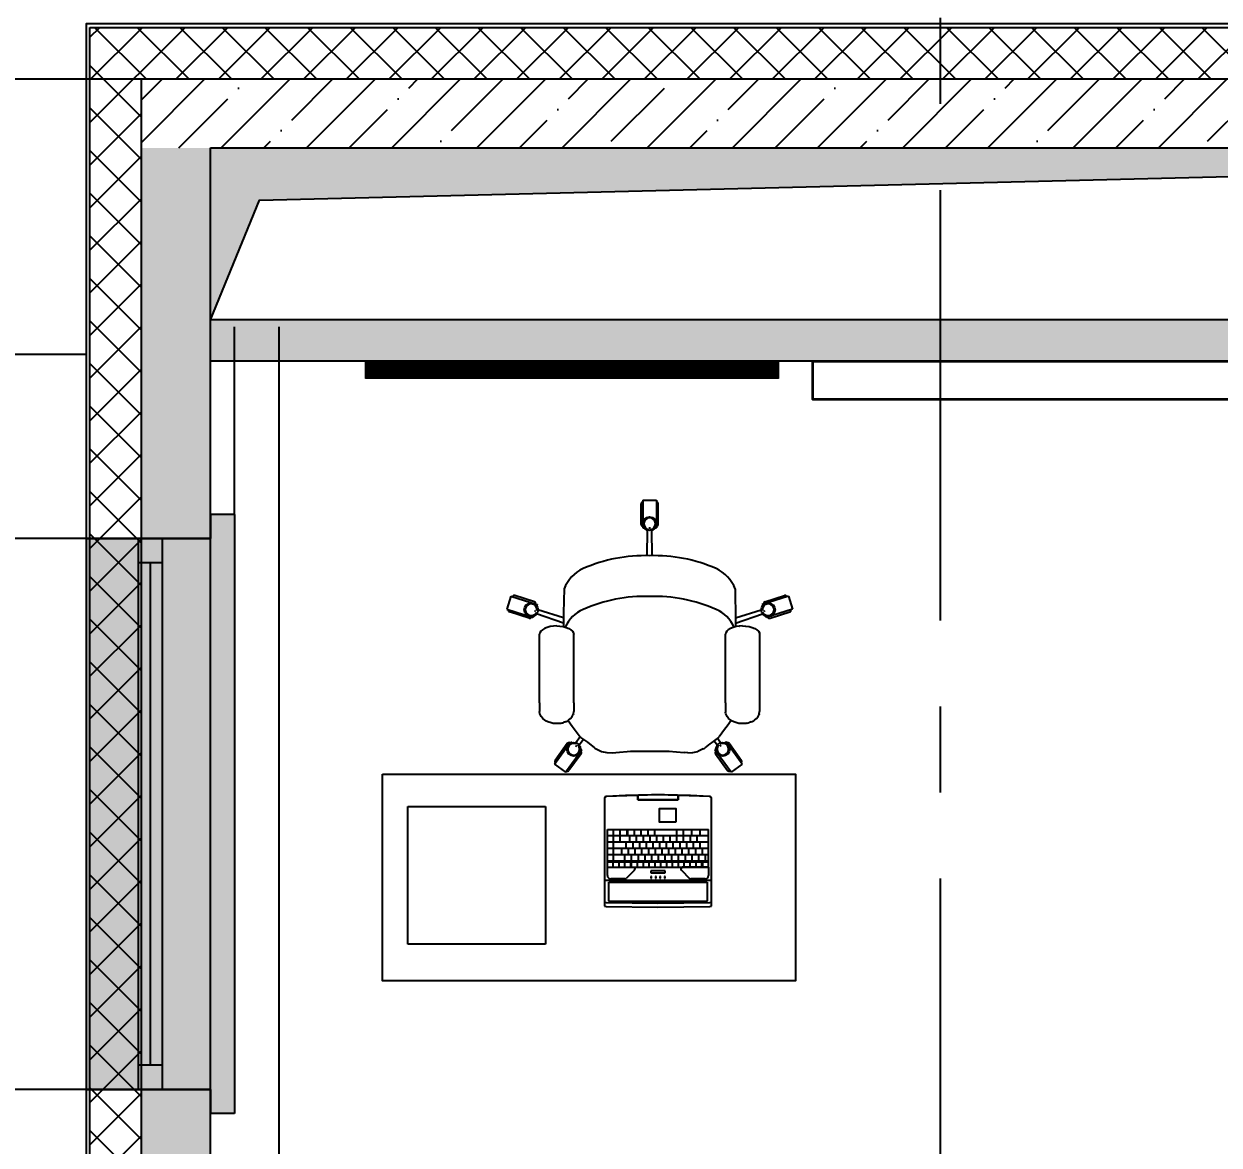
# Model space of a CAD drawing. Header units: millimetres. Extents: x -9318 to 9016603, y 0 to 838141.
# Drawn here: x 69740 to 73213, y 535996 to 539253 of the extents above; entities that cross this region are included whole.
import ezdxf
from ezdxf import colors
from ezdxf.entities.mleader import LeaderData, LeaderLine
from ezdxf.math import Vec2, Vec3

# ---------------------------------------------------------------- set-up
doc = ezdxf.new("R2010")
doc.units = ezdxf.units.MM
doc.linetypes.add('CENTER', pattern=[2, 1.25, -0.25, 0.25, -0.25])
doc.linetypes.add('HIDDEN', pattern=[6, 4, -2])
doc.layers.get('Defpoints').update_dxf_attribs({"color": 8})
doc.styles.add('ISOCPEUR', font='isocpeur.ttf', dxfattribs={"width": 0.7})
doc.dimstyles.new('R_100', dxfattribs={"dimtxt": 270, "dimasz": 120, "dimexe": 100, "dimexo": 0, "dimgap": 60, "dimtad": 1, "dimdec": 0, "dimrnd": 5, "dimzin": 0, "dimdsep": 46, "dimtxsty": 'ISOCPEUR', "dimblk": 'ARCHTICK', "dimcen": 0, "dimdle": 100, "dimclrd": 256, "dimclre": 256, "dimclrt": 256, "dimadec": 0, "dimazin": 0, "dimtfac": 2, "dimtdec": 0, "dimtofl": 0, "dimtmove": 1, "dimatfit": 3, "dimfxl": 1, "dimtvp": 3, "dimtfill": 1, "dimtolj": 1, "dimtzin": 0, "dimarcsym": 0})

# ---------------------------------------------------------------- blocks, each defined once
blk = doc.blocks.new('*U647')
h = blk.add_hatch(color=8)
h.dxf.hatch_style = 1
h.paths.add_polyline_path([(-1670, 210), (70, 210), (70, 140), (0, 140), (0, -220), (-1600, -220), (-1600, 140), (-1670, 140)])
at = {"color": 8}
for p, q in [((-1670, 210), (70, 210)), ((-1670, 210), (-1670, 140)), ((70, 210), (70, 140)), ((-1670, 140), (-1600, 140)), ((0, 140), (70, 140)), ((-1600, 0), (0, 0)), ((-1530, 0), (-1530, -70)), ((-70, 0), (-70, -70)), ((-1530, -35), (-70, -35)), ((-1600, -70), (0, -70)), ((0, -220), (-1600, -220))]:
    blk.add_line(p, q, dxfattribs=at)
at = {"color": 8, "lineweight": 30}
for p, q in [((-1600, 140), (-1600, -220)), ((0, 140), (0, -220))]:
    blk.add_line(p, q, dxfattribs=at)
blk = doc.blocks.new('_DotSmall')
at = {"color": 8, "linetype": 'ByBlock', "const_width": 0.5}
blk.add_lwpolyline([(-0.0625, 0, 1), (0.0625, 0, 1)], format="xyb", close=True, dxfattribs=at)
blk = doc.blocks.new('СК33 790х830')
at = {"color": 8}
for p, q in [((-25.4, 658.7), (-25.4, 718.7)), ((-20.4, 728.7), (19.6, 728.7)), ((-20.4, 728.7), (-20.4, 648.7)), ((19.6, 728.7), (19.6, 648.7)), ((24.6, 658.7), (24.6, 718.7)), ((-20.4, 648.7), (-16.3, 648.7)), ((-7.5, 567.9), (-6.5, 641.6)), ((-2.4, 648.7), (1.6, 648.7)), ((6.6, 567.9), (5.6, 641.6)), ((15.5, 648.7), (19.6, 648.7)), ((-335.3, 434), (-392.4, 452.2)), ((-248.7, 471.7), (-250.3, 402.2)), ((247.8, 471.7), (249.4, 380.4)), ((334.4, 434), (391.5, 452.2)), ((-403.5, 450.5), (-415.6, 412.4)), ((-403.5, 450.5), (-327.2, 426.2)), ((-327.2, 426.2), (-328.5, 422.3)), ((402.6, 450.5), (326.4, 426.2)), ((326.4, 426.2), (327.6, 422.3)), ((402.6, 450.5), (414.7, 412.4)), ((-415.6, 412.4), (-339.4, 388.1)), ((-350.4, 386.4), (-407.6, 404.6)), ((-338.1, 392), (-339.4, 388.1)), ((-332.7, 409.1), (-333.9, 405.2)), ((-250.3, 372.2), (-328.7, 398.8)), ((-250.3, 387.2), (-324.8, 410.3)), ((-250.3, 402.2), (-250.3, 398.4)), ((-250.3, 398.4), (-250.3, 380.4)), ((249.4, 387.2), (323.9, 410.3)), ((249.4, 372.2), (327.9, 398.8)), ((331.8, 409.1), (333, 405.2)), ((337.3, 392), (338.5, 388.1)), ((414.7, 412.4), (338.5, 388.1)), ((349.5, 386.4), (406.7, 404.6)), ((-316.5, 348.5), (-319.3, 343.9)), ((-311.9, 352.8), (-316.5, 348.5)), ((-305.7, 356.6), (-311.9, 352.8)), ((-298.1, 359.7), (-305.7, 356.6)), ((-289.5, 362), (-298.1, 359.7)), ((-289.5, 362), (-289.1, 362.1)), ((-280, 363.5), (-289.1, 362.1)), ((-280, 363.5), (-279.4, 363.5)), ((-270.4, 363.9), (-279.4, 363.5)), ((-270.4, 363.9), (-261.5, 363.5)), ((-261.5, 363.5), (-260.9, 363.5)), ((-260.9, 363.5), (-251.8, 362.1)), ((-251.8, 362.1), (-251.4, 362)), ((-251.4, 362), (-242.8, 359.7)), ((-250.3, 380.4), (-250.3, 369.8)), ((-250.3, 369.8), (-250.3, 361.7)), ((-242.8, 359.7), (-235.2, 356.6)), ((-235.2, 356.6), (-229, 352.8)), ((-229, 352.8), (-224.4, 348.5)), ((-224.4, 348.5), (-221.6, 343.9)), ((223.5, 348.5), (220.7, 343.9)), ((228.1, 352.8), (223.5, 348.5)), ((234.3, 356.6), (228.1, 352.8)), ((241.9, 359.7), (234.3, 356.6)), ((250.5, 362), (241.9, 359.7)), ((249.4, 380.4), (249.4, 369.8)), ((249.4, 369.8), (249.4, 361.7)), ((250.5, 362), (250.9, 362.1)), ((260, 363.5), (250.9, 362.1)), ((260, 363.5), (260.6, 363.5)), ((269.6, 363.9), (260.6, 363.5)), ((269.6, 363.9), (278.5, 363.5)), ((278.5, 363.5), (279.1, 363.5)), ((279.1, 363.5), (288.2, 362.1)), ((288.2, 362.1), (288.6, 362)), ((288.6, 362), (297.2, 359.7)), ((297.2, 359.7), (304.8, 356.6)), ((304.8, 356.6), (311, 352.8)), ((311, 352.8), (315.6, 348.5)), ((315.6, 348.5), (318.4, 343.9)), ((-319.3, 343.9), (-320.4, 340)), ((-320.4, 140.1), (-320.4, 340)), ((-221.6, 343.9), (-220.4, 340)), ((-220.8, 140.1), (-220.4, 340)), ((220.7, 343.9), (219.6, 340)), ((219.6, 140.1), (219.6, 340)), ((318.4, 343.9), (319.1, 340.1)), ((319.6, 140.1), (319.6, 340)), ((-320.4, 140.1), (-320.4, 131.4)), ((-220.8, 140.1), (-220.8, 131.4)), ((219.6, 140.1), (219.6, 131.4)), ((319.2, 140.1), (319.2, 131.4)), ((-320.4, 131.4), (-320.4, 122.9)), ((-320.4, 122.9), (-320.4, 114.9)), ((-319.1, 108.6), (-320.4, 114.9)), ((-318.2, 106.4), (-319.1, 108.6)), ((-315.4, 100.3), (-318.2, 106.4)), ((-225.5, 100.3), (-222.7, 106.4)), ((-221.8, 108.6), (-222.7, 106.4)), ((-221.8, 108.6), (-220.8, 115)), ((-220.8, 131.4), (-220.8, 122.9)), ((-220.8, 122.9), (-220.8, 115)), ((-220.8, 115), (-220.8, 115)), ((219.6, 131.4), (219.6, 122.9)), ((219.6, 122.9), (219.6, 114.9)), ((219.6, 114.9), (220.2, 113.4)), ((220.9, 108.6), (220.2, 113.4)), ((221.8, 106.4), (220.9, 108.6)), ((224.6, 100.3), (221.8, 106.4)), ((314.5, 100.3), (317.3, 106.4)), ((318.2, 108.6), (317.3, 106.4)), ((318.2, 108.6), (319.1, 114.9)), ((319.2, 131.4), (319.2, 122.9)), ((319.2, 122.9), (319.2, 114.9)), ((319.2, 115), (319.2, 115)), ((-310.9, 94.9), (-315.4, 100.3)), ((-304.8, 90.2), (-310.9, 94.9)), ((-302.8, 88.6), (-304.8, 90.2)), ((-295.9, 85.2), (-302.8, 88.6)), ((-293.4, 84.1), (-295.9, 85.2)), ((-289.9, 83.1), (-293.4, 84.1)), ((-283.9, 81.5), (-289.9, 83.1)), ((-281, 80.9), (-283.9, 81.5)), ((-277.7, 80.5), (-281, 80.9)), ((-274.1, 80.3), (-277.7, 80.5)), ((-270.4, 80.2), (-274.1, 80.3)), ((-266.7, 80.3), (-270.4, 80.2)), ((-263.2, 80.5), (-266.7, 80.3)), ((-259.9, 80.9), (-263.2, 80.5)), ((-257, 81.5), (-259.9, 80.9)), ((-257, 81.5), (-251, 83.1)), ((-247.5, 84.1), (-251, 83.1)), ((-245, 85.2), (-247.5, 84.1)), ((-245, 85.2), (-238, 88.6)), ((-236, 90.2), (-238, 88.6)), ((-237.4, 89.1), (-225.3, 73)), ((-236, 90.2), (-230, 94.9)), ((-230, 94.9), (-225.5, 100.3)), ((-225.3, 73), (-202.3, 41.8)), ((224.6, 72.9), (217.1, 63.1)), ((229.1, 94.9), (224.6, 100.3)), ((236.6, 89), (224.6, 72.9)), ((235.2, 90.2), (229.1, 94.9)), ((237.2, 88.6), (235.2, 90.2)), ((244.1, 85.2), (237.2, 88.6)), ((246.6, 84.1), (244.1, 85.2)), ((250.1, 83.1), (246.6, 84.1)), ((256.1, 81.5), (250.1, 83.1)), ((259, 80.9), (256.1, 81.5)), ((262.3, 80.5), (259, 80.9)), ((265.9, 80.3), (262.3, 80.5)), ((269.6, 80.2), (265.9, 80.3)), ((273.3, 80.3), (269.6, 80.2)), ((276.8, 80.5), (273.3, 80.3)), ((280.1, 80.9), (276.8, 80.5)), ((283, 81.5), (280.1, 80.9)), ((283, 81.5), (289, 83.1)), ((292.5, 84.1), (289, 83.1)), ((295, 85.2), (292.5, 84.1)), ((295, 85.2), (302, 88.6)), ((304, 90.2), (302, 88.6)), ((304, 90.2), (310, 94.9)), ((310, 94.9), (314.5, 100.3)), ((-202.3, 41.8), (-214.8, 24.6)), ((-202.3, 41.8), (-200.9, 40.2)), ((-200.9, 40.2), (-180.9, 25.8)), ((200, 40.1), (180, 25.7)), ((196.8, 37.8), (206.1, 24.6)), ((200, 40.1), (201.5, 41.6)), ((217.1, 63.1), (201.5, 41.6)), ((-277.2, -37.6), (-230.1, 27.1)), ((-240.1, 22), (-275.3, -26.6)), ((-244.8, -61.1), (-197.8, 3.6)), ((-230.1, 27.1), (-226.8, 24.7)), ((-215.6, 16.5), (-212.3, 14.2)), ((-192.4, 34.1), (-204.9, 17.4)), ((-201.1, 6), (-197.8, 3.6)), ((-180.9, 25.8), (-161, 10)), ((-161, 10), (-158.5, 8.1)), ((-158.5, 8.1), (-155.5, 6.7)), ((-155.5, 6.7), (-140, -0.5)), ((-55.9, 0), (55.9, 0)), ((55.1, 0), (99.4, -4.1)), ((154.6, 6.7), (139.1, -0.5)), ((154.6, 6.7), (157.6, 8.1)), ((157.6, 8.1), (160.1, 9.9)), ((174.1, 21.2), (160.1, 9.9)), ((180, 25.7), (174.1, 21.2)), ((186.6, 30.4), (196.3, 17.4)), ((192.4, 6), (189.1, 3.6)), ((236.1, -61.1), (189.1, 3.6)), ((206.9, 16.5), (203.7, 14.2)), ((221.5, 27.1), (218.1, 24.7)), ((268.5, -37.6), (221.5, 27.1)), ((231.4, 22), (266.7, -26.6)), ((-199.6, -7.4), (-234.9, -56)), ((-140, -0.5), (-125, -3.6)), ((-125, -3.6), (-109.6, -4.9)), ((-109.6, -4.9), (-98.7, -4.1)), ((-98.7, -4.1), (-55.1, 0)), ((110.5, -5), (99.4, -4.1)), ((110.5, -5), (125, -3.7)), ((125, -3.7), (139.1, -0.5)), ((190.9, -7.4), (226.2, -56)), ((-277.2, -37.6), (-244.8, -61.1)), ((268.5, -37.6), (236.1, -61.1))]:
    blk.add_line(p, q, dxfattribs=at)
for centre in [(-0.4, 660.7), (-344.7, 410.8), (343.9, 410.8), (-221, 5.7), (212.3, 5.7)]:
    blk.add_circle(centre, 20, dxfattribs=at)
for centre, radius, start, end in [((-20.4, 718.7), 5, 90, 180), ((19.6, 718.7), 5, 0, 90), ((-0.4, 660.7), 17, 279.4623, 260.5377), ((-20.4, 658.7), 5, 180, 270), ((19.6, 658.7), 5, 270, 0), ((-15.4, 128.3), 439.7, 88.0553, 113.9054), ((14.5, 128.3), 439.7, 66.0946, 91.9447), ((-152.2, 436.1), 102.8, 113.6677, 159.763), ((151.4, 436.1), 102.8, 20.237, 66.3323), ((-393.9, 447.5), 5, 72.3275, 162.3275), ((393, 447.5), 5, 17.6725, 107.6725), ((-344.7, 410.8), 17, 351.7899, 332.8652), ((-336.8, 429.2), 5, 342.3275, 72.3275), ((-15.4, 9.9), 439.7, 88.0553, 113.9054), ((14.5, 9.9), 439.7, 66.0946, 91.9447), ((343.9, 410.8), 17, 207.1348, 188.2101), ((335.9, 429.2), 5, 107.6725, 197.6725), ((-406.1, 409.3), 5, 162.3275, 252.3275), ((-348.9, 391.1), 5, 252.3275, 342.3275), ((-152.2, 317.7), 102.8, 113.6677, 155.3986), ((151.4, 317.7), 102.8, 24.6014, 66.3323), ((348, 391.1), 5, 197.6725, 287.6725), ((405.2, 409.3), 5, 287.6725, 17.6725), ((-236, 19), 5, 54, 144), ((-221, 5.7), 17, 63.4623, 44.5377), ((212.3, 5.7), 17, 135.4623, 116.5377), ((227.3, 19), 5, 36, 126), ((-271.3, -29.5), 5, 144, 234), ((-203.6, -4.5), 5, 324, 54), ((195, -4.5), 5, 126, 216), ((262.6, -29.5), 5, 306, 36), ((-238.9, -53), 5, 234, 324), ((230.2, -53), 5, 216, 306)]:
    blk.add_arc(centre, radius, start, end, dxfattribs=at)
blk = doc.blocks.new('laptop')
at = {"color": 8}
for p, q in [((-150.3, 324.5), (-155, 323.2)), ((-150.3, 324.5), (-155, 323.2)), ((-155, 323.2), (-155, 9.7)), ((-155, 323.2), (-155, 9.7)), ((-150.3, 312.7), (-155, 311.4)), ((0, 325.7), (-150.3, 324.5)), ((0, 325.7), (-150.3, 324.5)), ((0, 313.9), (-150.3, 312.7)), ((150.3, 324.5), (0, 325.7)), ((150.3, 324.5), (0, 325.7)), ((150.3, 312.7), (0, 313.9)), ((155, 323.2), (150.3, 324.5)), ((155, 323.2), (150.3, 324.5)), ((155, 311.4), (150.3, 312.7)), ((155, 9.7), (155, 323.2)), ((155, 9.7), (155, 323.2)), ((-143, 308.8), (-140, 309.5)), ((-143, 253.6), (-143, 308.8)), ((-140, 309.5), (140, 309.5)), ((140, 309.5), (143, 308.8)), ((143, 308.8), (143, 253.6)), ((155, 248), (-155, 248)), ((-140, 252.9), (-143, 253.6)), ((140, 252.9), (-140, 252.9)), ((-137, 244), (-95.6, 244)), ((95.6, 244), (137, 244)), ((143, 253.6), (140, 252.9)), ((-147, 210), (-147, 234)), ((-147, 210), (-147, 100)), ((147, 210), (-147, 210)), ((-147, 210), (-71.6, 210)), ((-130, 210), (-130, 194.2)), ((-127.5, 210), (-127.5, 194.2)), ((-110.5, 210), (-110.5, 194.2)), ((-93.5, 210), (-93.5, 194.2)), ((-68, 218.5), (-92, 242.5)), ((-76.5, 210), (-76.5, 194.2)), ((-59.5, 210), (-59.5, 194.2)), ((-42.5, 210), (-42.5, 194.2)), ((-25.5, 210), (-25.5, 194.2)), ((-18.5, 241.8), (-20.5, 241.8)), ((-20.5, 241.8), (-20.5, 236.8)), ((-20.5, 236.8), (-18.5, 236.8)), ((-20.5, 226), (-20.5, 220.4)), ((20.5, 226), (-20.5, 226)), ((-20.5, 220.4), (20.5, 220.4)), ((-18.5, 236.8), (-18.5, 241.8)), ((-8.5, 210), (-8.5, 194.2)), ((-5.5, 241.8), (-7.5, 241.8)), ((-7.5, 241.8), (-7.5, 236.8)), ((-7.5, 236.8), (-5.5, 236.8)), ((-5.5, 236.8), (-5.5, 241.8)), ((7.5, 241.8), (5.5, 241.8)), ((5.5, 241.8), (5.5, 236.8)), ((5.5, 236.8), (7.5, 236.8)), ((7.5, 236.8), (7.5, 241.8)), ((8.5, 210), (8.5, 194.2)), ((20.5, 241.8), (18.5, 241.8)), ((18.5, 241.8), (18.5, 236.8)), ((18.5, 236.8), (20.5, 236.8)), ((20.5, 236.8), (20.5, 241.8)), ((20.5, 220.4), (20.5, 226)), ((25.5, 210), (25.5, 194.2)), ((42.5, 210), (42.5, 194.2)), ((59.5, 210), (59.5, 194.2)), ((68, 218.5), (92, 242.5)), ((68.8, 210), (68.8, 211.3)), ((68.8, 210), (68.8, 211.3)), ((147, 210), (68.8, 210)), ((76.5, 210), (76.5, 194.2)), ((79, 210), (79, 194.2)), ((96, 210), (96, 194.2)), ((113, 210), (113, 194.2)), ((130, 210), (130, 194.2)), ((147, 234), (147, 210)), ((147, 210), (147, 100)), ((-130, 194.2), (-147, 194.2)), ((147, 191.7), (-147, 191.7)), ((-138, 191.7), (-138, 173.3)), ((76.5, 194.2), (-127.5, 194.2)), ((-118.5, 191.7), (-118.5, 173.3)), ((-99, 191.7), (-99, 173.3)), ((-79.5, 191.7), (-79.5, 173.3)), ((-60, 191.7), (-60, 173.3)), ((-40.5, 191.7), (-40.5, 173.3)), ((-21, 191.7), (-21, 173.3)), ((-1.5, 191.7), (-1.5, 173.3)), ((18, 191.7), (18, 173.3)), ((37.5, 191.7), (37.5, 173.3)), ((57, 191.7), (57, 173.3)), ((76.5, 191.7), (76.5, 173.3)), ((147, 194.2), (79, 194.2)), ((96, 191.7), (96, 173.3)), ((129, 191.7), (129, 100)), ((147, 173.3), (-147, 173.3)), ((147, 155), (-147, 155)), ((-129, 173.3), (-129, 155)), ((-122.5, 155), (-122.5, 136.7)), ((-109.5, 173.3), (-109.5, 155)), ((-103, 155), (-103, 136.7)), ((-90, 173.3), (-90, 155)), ((-83.5, 155), (-83.5, 136.7)), ((-70.5, 173.3), (-70.5, 155)), ((-64, 155), (-64, 136.7)), ((-51, 173.3), (-51, 155)), ((-44.5, 155), (-44.5, 136.7)), ((-31.5, 173.3), (-31.5, 155)), ((-25, 155), (-25, 136.7)), ((-12, 173.3), (-12, 155)), ((-5.5, 155), (-5.5, 136.7)), ((7.5, 173.3), (7.5, 155)), ((14, 155), (14, 136.7)), ((27, 173.3), (27, 155)), ((33.5, 155), (33.5, 136.7)), ((46.5, 173.3), (46.5, 155)), ((53, 155), (53, 136.7)), ((66, 173.3), (66, 155)), ((72.5, 155), (72.5, 136.7)), ((85.5, 173.3), (85.5, 155)), ((92, 155), (92, 136.7)), ((105, 173.3), (105, 155)), ((147, 136.7), (-147, 136.7)), ((147, 118.3), (-147, 118.3)), ((-122.7, 118.3), (-122.7, 100)), ((-113.5, 136.7), (-113.5, 118.3)), ((-98.3, 118.3), (-98.3, 100)), ((-94, 136.7), (-94, 118.3)), ((-74.5, 136.7), (-74.5, 118.3)), ((-74, 118.3), (-74, 100)), ((-55, 136.7), (-55, 118.3)), ((-54.5, 118.3), (-54.5, 100)), ((-35.5, 136.7), (-35.5, 118.3)), ((-16, 136.7), (-16, 118.3)), ((3.5, 136.7), (3.5, 118.3)), ((9.5, 118.3), (9.5, 100)), ((23, 136.7), (23, 118.3)), ((29, 118.3), (29, 100)), ((42.5, 136.7), (42.5, 118.3)), ((48.5, 118.3), (48.5, 100)), ((62, 136.7), (62, 118.3)), ((68, 118.3), (68, 100)), ((81.5, 136.7), (81.5, 118.3)), ((87.5, 118.3), (87.5, 100)), ((90, 118.3), (90, 100)), ((109.5, 136.7), (109.5, 100)), ((147, 100), (-147, 100)), ((-155, 9.7), (-154.5, 7.6)), ((-154.5, 7.6), (-152.4, 5.3)), ((-152.4, 5.3), (-150.3, 4.7)), ((-150.3, 4.7), (0, 0)), ((-59, 14), (-59, 0.7)), ((59, 14), (-59, 14)), ((-59, 0.7), (-59, 14)), ((-59, 14), (59, 14)), ((0, 0), (150.3, 4.7)), ((59, 0.7), (59, 14)), ((59, 14), (59, 0.7)), ((150.3, 4.7), (153.2, 5.9)), ((153.2, 5.9), (154.7, 7.9)), ((154.7, 7.9), (155, 9.7))]:
    blk.add_line(p, q, dxfattribs=at)
blk.add_lwpolyline([(-51.9, 78.7), (-4, 78.7), (-4, 39.2), (-51.9, 39.2)], close=True, dxfattribs=at)
for centre, radius, start, end in [((-137, 234), 10, 90, 180), ((-95.6, 239), 5, 45, 90), ((95.6, 239), 5, 90, 135), ((137, 234), 10, 0, 90), ((-71.6, 215), 5, 270, 45), ((71.6, 215), 5, 135, 236.1175), ((-150, 9.7), 5, 180, 266.4167), ((0, 2405), 2405, 266.4167, 273.5833), ((150, 9.7), 5, 273.5833, 0)]:
    blk.add_arc(centre, radius, start, end, dxfattribs=at)
blk = doc.blocks.new('A$C3da1b1ea')
at = {"color": 8, "lineweight": 0}
blk.add_lwpolyline([(0, 0), (50, 0), (50, -1200), (0, -1200), (0, 0)], dxfattribs=at)
blk = doc.blocks.new('стол с тумбой 1200х600')
at = {"color": 8}
blk.add_lwpolyline([(-19012.2, 19801.1), (-19012.2, 21001.1), (-19612.2, 21001.1), (-19612.2, 19801.1)], close=True, dxfattribs=at)
at = {"color": 8, "linetype": 'HIDDEN', "ltscale": 0.1}
blk.add_lwpolyline([(-19505.4, 19874.7), (-19105.4, 19874.7), (-19105.4, 20274.7), (-19505.4, 20274.7)], close=True, dxfattribs=at)
blk = doc.blocks.new('_ArchTick')
at = {"color": 8, "linetype": 'ByBlock', "const_width": 0.15}
blk.add_lwpolyline([(-0.5, -0.5), (0.5, 0.5)], dxfattribs=at)
blk = doc.blocks.new('*D1565')
at = {"color": 8, "lineweight": -2, "ltscale": 100, "transparency": 16777216}
for p, q in [((68938.8, 537858), (68938.8, 536058)), ((69922.1, 537758), (68838.8, 537758)), ((69922.1, 536158), (68838.8, 536158))]:
    blk.add_line(p, q, dxfattribs=at)
at = {"layer": 'Defpoints', "color": 0, "ltscale": 100, "transparency": 16777216}
for p in [(69922.1, 537758), (68938.8, 536158), (69922.1, 536158)]:
    blk.add_point(p, dxfattribs=at)
at = {"color": 8, "lineweight": -2, "ltscale": 100, "transparency": 16777216, "xscale": 120, "yscale": 120, "zscale": 120}
for p, rotation in [((68938.8, 537758), 90), ((68938.8, 536158), 270)]:
    blk.add_blockref('_ArchTick', p, dxfattribs=dict(at, rotation=rotation))
at = {"color": 8, "ltscale": 100, "transparency": 16777216, "insert": (68743.8, 536958), "char_height": 270, "attachment_point": 5, "rotation": 90, "style": 'ISOCPEUR', "bg_fill": 3, "box_fill_scale": 1.1, "bg_fill_color": 256, "bg_fill_true_color": 13158600, "bg_fill_transparency": 0}
blk.add_mtext('\\A1;1600', dxfattribs=at)

msp = doc.modelspace()

# ---------------------------------------------------------------- hatches: boundary and pattern name
at = {"ltscale": 100}
h = msp.add_hatch(dxfattribs=at)
h.set_pattern_fill('ANSI37', color=256, scale=700)
h.set_pattern_definition([(45, (-881264.54, 560766.49), (-61.871843, 61.871843), []), (135, (-881264.54, 560766.49), (-61.871843, -61.871843), [])])
h.paths.add_polyline_path([(63732.07, 521222.96), (70082.1, 521222.96), (70082.1, 539092.96), (75721.91, 539092.96), (75721.91, 539242.96), (69932.1, 539242.96), (69932.1, 521372.96), (63582.07, 521372.96), (63582.1, 511362.96), (76982.1, 511362.96), (76982.1, 517712.96), (85102.1, 517712.96), (85102.1, 522902.96), (93369.48, 522902.96), (93369.48, 522652.96), (93519.48, 522652.96), (93519.48, 523052.96), (84952.1, 523052.96), (84952.1, 517862.96), (76832.1, 517862.96), (76832.1, 511512.96), (63732.1, 511512.96)])
h = msp.add_hatch(dxfattribs=at)
h.set_pattern_fill('ANSI35', color=256, scale=700)
h.set_pattern_definition([(45, (-874914.5, 587326.55), (-123.743687, 123.743687), []), (45, (-874790.76, 587326.55), (-123.743687, 123.743687), [218.75, -43.75, 0, -43.75])])
h.paths.add_polyline_path([(70282.1, 538892.96), (76657.1, 538892.96), (76657.1, 531153.11), (76857.1, 531153.11), (76857.1, 538892.96), (80697.1, 538892.96), (80697.1, 539092.96), (70082.1, 539092.96), (70082.09, 538892.96), (70282.09, 538892.96)])
h = msp.add_hatch(dxfattribs=at)
h.set_pattern_fill('ANSI35', color=256, scale=700)
h.set_pattern_definition([(45, (-887755.71, 621612.85), (-123.743687, 123.743687), []), (45, (-887631.97, 621612.85), (-123.743687, 123.743687), [218.75, -43.75, 0, -43.75])])
h.paths.add_polyline_path([(70282.04, 538892.96), (70082.04, 538892.96), (70082.04, 521222.96), (63732.1, 521222.96), (63732.1, 521022.96), (63932.1, 521022.96), (70082.1, 521022.96), (70082.1, 520162.96), (70382.1, 520162.96), (70382.1, 521222.96), (70282.1, 521222.96)])
h = msp.add_hatch(dxfattribs=at)
h.set_pattern_fill('ANSI31', color=256)
h.set_pattern_definition([(45, (-131178.51863, 456407.27439), (-0.08838834765, 0.08838834765), [])])
h.paths.add_polyline_path([(72402.03, 538892.96), (70282.1, 538892.96), (70282.1, 538393.34), (70424.23, 538741.33), (72402.03, 538789.44)])
h.paths.add_polyline_path([(75402.03, 538862.42), (76657.08, 538892.95), (72402.03, 538892.96), (72402.03, 538789.44)])
h = msp.add_hatch(dxfattribs=at)
h.set_pattern_fill('AR-CONC', color=256, scale=30)
h.set_pattern_definition([(50, (-131178.52, 456307.27), (215.17805, -18.82564), [22.5, -247.5]), (355, (-131178.52, 456307.27), (-41.6254, 225.65764), [18, -198]), (100.45144, (-131160.59, 456305.7), (173.55265, 206.832), [19.12206, -210.34263]), (46.1842, (-131178.52, 456367.27), (320.1724, -49.6558), [33.75, -371.25]), (96.63564, (-131151.84, 456363.14), (280.3986, 292.2356), [28.6831, -315.51413]), (351.18416, (-131178.52, 456367.27), (280.3986, 292.2356), [27, -297]), (21, (-131148.52, 456352.27), (179.07212, -120.78567), [22.5, -247.5]), (326, (-131148.52, 456352.27), (72.9946, 217.54501), [18, -198]), (71.45144, (-131133.6, 456342.2), (252.06671, 96.75935), [19.12206, -210.34263]), (37.5, (-131178.52, 456307.274), (3.647957, 99.868156), [0, -195.6, 0, -201, 0, -198.75]), (7.5, (-131178.52, 456307.27), (78.92086, 118.323514), [0, -114.6, 0, -191.1, 0, -75.75]), (327.5, (-131245.42, 456307.274), (160.14673, -6.766462), [0, -75, 0, -234, 0, -310.5]), (317.5, (-131275.42, 456307.27), (174.95585, 30.031495), [0, -97.5, 0, -155.4, 0, -220.5])])
h.paths.add_polyline_path([(76657.44, 538393.34), (70282.08, 538393.34), (70282.08, 538273.34), (76657.08, 538274.18), (76656.73, 538273.34)])

# ---------------------------------------------------------------- linework, layer by layer
at = {"linetype": 'CENTER', "ltscale": 1000}
for p, q in [((72402.03, 590770.43), (72402.03, 535038.08)), ((70082.1, 509801.69), (70082.1, 543685.62)), ((51268.34, 539092.96), (134865.51, 539092.96))]:
    msp.add_line(p, q, dxfattribs=at)
at = {"ltscale": 100}
for p, q in [((69922.1, 521382.96), (69922.1, 539252.96)), ((69932.1, 521372.96), (69932.1, 539242.96)), ((69932.1, 539242.96), (80547.1, 539242.96)), ((70082.1, 539092.96), (80697.1, 539092.96)), ((70082.1, 521222.96), (70082.1, 539092.96)), ((70282.1, 521222.96), (70282.1, 538892.96)), ((70282.1, 538892.96), (76657.1, 538892.96)), ((70352.12, 537827.91), (70352.12, 538373.29)), ((70482.1, 529667.96), (70482.1, 538373.35))]:
    msp.add_line(p, q, dxfattribs=at)
for points in [[(81270.66, 547672.96), (81270.66, 547542.96), (75880.65, 547542.95), (75880.66, 539252.96), (70298.75, 539252.95), (69920.84, 539252.95), (69920.84, 538292.96), (62920.66, 538292.96), (62920.66, 562587.96)], [(70282.1, 538393.34), (70424.23, 538741.33), (76657.08, 538892.95)], [(76657.08, 538393.34), (70282.08, 538393.34)], [(76657.08, 538273.34), (70282.08, 538273.34)]]:
    msp.add_lwpolyline(points, dxfattribs=at)
at = {"const_width": 50}
msp.add_lwpolyline([(70732.22, 538248.34), (71932.22, 538248.34)], dxfattribs=at)
at = {"lineweight": 35}
msp.add_lwpolyline([(74031.97, 538273.34), (74031.97, 538162.09), (72032.23, 538162.09), (72032.22, 538273.34)], close=True, dxfattribs=at)

# ---------------------------------------------------------------- block references
at = {"lineweight": 0, "rotation": 90}
msp.add_blockref('A$C3da1b1ea', (70732.22, 538223.34), dxfattribs=at)
msp.add_blockref('СК33 790х830', (71558.56, 537140.41))
for name, p, rotation in [('*U647', (70142.1, 536157.96), 270), ('laptop', (71582.38, 537013.35), 180)]:
    msp.add_blockref(name, p, dxfattribs=dict(rotation=rotation))
at = {"xscale": -1, "rotation": 270}
msp.add_blockref('стол с тумбой 1200х600', (50980.98, 556085.51), dxfattribs=at)

# ---------------------------------------------------------------- leaders
ml = msp.add_multileader_mtext('Standard')
ml.set_content('+13,200', color=8, style='ISOCPEUR')
ml.set_leader_properties(color=8, linetype='Continuous', lineweight=-1)
ml.set_arrow_properties(name='DOTSMALL')
ml.build(insert=Vec2(0, 0))
ml.multileader.update_dxf_attribs({"has_text_frame": 1, "text_left_attachment_type": 4, "text_right_attachment_type": 4, "dogleg_length": 100, "arrow_head_size": 180})
ctx = ml.context
ctx.base_point, ctx.char_height, ctx.arrow_head_size, ctx.landing_gap_size, ctx.plane_origin = Vec3(93068.63, 826103.47), 250, 180, 50, Vec3(90907.41, 825512.23)
ctx.left_attachment, ctx.right_attachment = 4, 4
notes = []
notes.append((ctx, [(0, (0, 0, 0), (0, 0), (1, 0), 1, [])]))
ctx.mtext.insert, ctx.mtext.width, ctx.mtext.line_spacing_style, ctx.mtext.flow_direction = Vec3(93118.63, 826436.81), 852.697, 2, 5
ml = msp.add_multileader_mtext('Standard')
ml.set_content('+11,550', color=8, style='ISOCPEUR')
ml.set_leader_properties(color=8, linetype='Continuous', lineweight=-1)
ml.set_arrow_properties(name='DOTSMALL')
ml.build(insert=Vec2(0, 0))
ml.multileader.update_dxf_attribs({"has_text_frame": 1, "text_left_attachment_type": 4, "text_right_attachment_type": 4, "dogleg_length": 100, "arrow_head_size": 180})
ctx = ml.context
ctx.base_point, ctx.char_height, ctx.arrow_head_size, ctx.landing_gap_size, ctx.plane_origin = Vec3(88068.63, 825358.47), 250, 180, 50, Vec3(85907.41, 824767.23)
ctx.left_attachment, ctx.right_attachment = 4, 4
notes.append((ctx, [(0, (0, 0, 0), (0, 0), (1, 0), 1, [])]))
ctx.mtext.insert, ctx.mtext.width, ctx.mtext.line_spacing_style, ctx.mtext.flow_direction = Vec3(88118.63, 825691.81), 852.697, 2, 5
ml = msp.add_multileader_mtext('Standard')
ml.set_content('+13,700', color=8, style='ISOCPEUR')
ml.set_leader_properties(color=8, linetype='Continuous', lineweight=-1)
ml.set_arrow_properties(name='DOTSMALL')
ml.build(insert=Vec2(0, 0))
ml.multileader.update_dxf_attribs({"has_text_frame": 1, "text_left_attachment_type": 4, "text_right_attachment_type": 4, "dogleg_length": 100, "arrow_head_size": 180})
ctx = ml.context
ctx.base_point, ctx.char_height, ctx.arrow_head_size, ctx.landing_gap_size, ctx.plane_origin = Vec3(118053.07, 658154.33), 250, 180, 50, Vec3(117803.7, 657493.51)
ctx.left_attachment, ctx.right_attachment = 4, 4
notes.append((ctx, [(0, (0, 0, 0), (0, 0), (1, 0), 1, [])]))
ctx.mtext.insert, ctx.mtext.width, ctx.mtext.line_spacing_style, ctx.mtext.flow_direction = Vec3(118103.07, 658487.66), 852.697, 2, 5
ml = msp.add_multileader_mtext('Standard')
ml.set_content('+13,700', color=8, style='ISOCPEUR')
ml.set_leader_properties(color=8, linetype='Continuous', lineweight=-1)
ml.set_arrow_properties(name='DOTSMALL')
ml.build(insert=Vec2(0, 0))
ml.multileader.update_dxf_attribs({"has_text_frame": 1, "text_left_attachment_type": 4, "text_right_attachment_type": 4, "dogleg_length": 100, "arrow_head_size": 180})
ctx = ml.context
ctx.base_point, ctx.char_height, ctx.arrow_head_size, ctx.landing_gap_size, ctx.plane_origin = Vec3(79585.57, 658000.47), 250, 180, 50, Vec3(77424.36, 657409.23)
ctx.left_attachment, ctx.right_attachment = 4, 4
notes.append((ctx, [(0, (0, 0, 0), (0, 0), (1, 0), 1, [])]))
ctx.mtext.insert, ctx.mtext.width, ctx.mtext.line_spacing_style, ctx.mtext.flow_direction = Vec3(79635.57, 658333.81), 852.697, 2, 5
ml = msp.add_multileader_mtext('Standard')
ml.set_content('+15,850', color=8, style='ISOCPEUR')
ml.set_leader_properties(color=8, linetype='Continuous', lineweight=-1)
ml.set_arrow_properties(name='DOTSMALL')
ml.build(insert=Vec2(0, 0))
ml.multileader.update_dxf_attribs({"has_text_frame": 1, "text_left_attachment_type": 4, "text_right_attachment_type": 4, "dogleg_length": 100, "arrow_head_size": 180})
ctx = ml.context
ctx.base_point, ctx.char_height, ctx.arrow_head_size, ctx.landing_gap_size, ctx.plane_origin = Vec3(78411.29, 652860.4), 250, 180, 50, Vec3(78329.9, 651149.71)
ctx.left_attachment, ctx.right_attachment = 4, 4
notes.append((ctx, [(0, (0, 0, 0), (0, 0), (1, 0), 1, [])]))
ctx.mtext.insert, ctx.mtext.width, ctx.mtext.defined_height, ctx.mtext.line_spacing_style, ctx.mtext.flow_direction = Vec3(78461.29, 653193.74), 696.0353, 776.46, 2, 5
ml = msp.add_multileader_mtext('Standard')
ml.set_content('+15,850', color=8, style='ISOCPEUR')
ml.set_leader_properties(color=8, linetype='Continuous', lineweight=-1)
ml.set_arrow_properties(name='DOTSMALL')
ml.build(insert=Vec2(0, 0))
ml.multileader.update_dxf_attribs({"has_text_frame": 1, "text_left_attachment_type": 4, "text_right_attachment_type": 4, "dogleg_length": 100, "arrow_head_size": 180})
ctx = ml.context
ctx.base_point, ctx.char_height, ctx.arrow_head_size, ctx.landing_gap_size, ctx.plane_origin = Vec3(116043.29, 652621.27), 250, 180, 50, Vec3(116522.41, 649668.82)
ctx.left_attachment, ctx.right_attachment = 4, 4
notes.append((ctx, [(0, (0, 0, 0), (0, 0), (1, 0), 1, [])]))
ctx.mtext.insert, ctx.mtext.width, ctx.mtext.line_spacing_style, ctx.mtext.flow_direction = Vec3(116093.29, 652954.61), 852.697, 2, 5
ml = msp.add_multileader_mtext('Standard')
ml.set_content('+9,800', color=8, style='ISOCPEUR')
ml.set_leader_properties(color=8, linetype='Continuous', lineweight=-1)
ml.set_arrow_properties(name='DOTSMALL')
ml.build(insert=Vec2(0, 0))
ml.multileader.update_dxf_attribs({"has_text_frame": 1, "text_left_attachment_type": 4, "text_right_attachment_type": 4, "dogleg_length": 100, "arrow_head_size": 180})
ctx = ml.context
ctx.base_point, ctx.char_height, ctx.arrow_head_size, ctx.landing_gap_size, ctx.plane_origin = Vec3(118053.07, 538154.33), 250, 180, 50, Vec3(117803.7, 537493.51)
ctx.left_attachment, ctx.right_attachment = 4, 4
notes.append((ctx, [(0, (0, 0, 0), (0, 0), (1, 0), 1, [])]))
ctx.mtext.insert, ctx.mtext.width, ctx.mtext.line_spacing_style, ctx.mtext.flow_direction = Vec3(118103.07, 538487.66), 852.697, 2, 5
ml = msp.add_multileader_mtext('Standard')
ml.set_content('+9,800', color=8, style='ISOCPEUR')
ml.set_leader_properties(color=8, linetype='Continuous', lineweight=-1)
ml.set_arrow_properties(name='DOTSMALL')
ml.build(insert=Vec2(0, 0))
ml.multileader.update_dxf_attribs({"has_text_frame": 1, "text_left_attachment_type": 4, "text_right_attachment_type": 4, "dogleg_length": 100, "arrow_head_size": 180})
ctx = ml.context
ctx.base_point, ctx.char_height, ctx.arrow_head_size, ctx.landing_gap_size, ctx.plane_origin = Vec3(79585.57, 538000.47), 250, 180, 50, Vec3(77424.36, 537409.23)
ctx.left_attachment, ctx.right_attachment = 4, 4
notes.append((ctx, [(0, (0, 0, 0), (0, 0), (1, 0), 1, [])]))
ctx.mtext.insert, ctx.mtext.width, ctx.mtext.line_spacing_style, ctx.mtext.flow_direction = Vec3(79635.57, 538333.81), 852.697, 2, 5
for ctx, leaders in notes:
    for number, flags, end, landing, length, lines in leaders:
        leader = LeaderData()
        leader.index, (leader.has_last_leader_line, leader.has_dogleg_vector, leader.attachment_direction) = number, flags
        leader.last_leader_point, leader.dogleg_vector, leader.dogleg_length = Vec3(end), Vec3(landing), length
        for number, points, colour, breaks in lines:
            line = LeaderLine()
            line.index, line.vertices, line.color, line.breaks = number, Vec3.list(points), colors.encode_raw_color(colour), breaks
            leader.lines.append(line)
        ctx.leaders.append(leader)

# ---------------------------------------------------------------- next in the draw order: dimensions: what is measured, and where the dimension line sits
at = {"ltscale": 100}
dim = msp.add_linear_dim(base=(68938.76, 536157.96), p1=(69922.1, 537757.96), p2=(69922.1, 536157.96), angle=90, dimstyle='R_100', override={"dimpost": '\\X', "dimclrd": 8, "dimclre": 8, "dimclrt": 8, "dimfxl": 2.5, "dimarcsym": 1}, dxfattribs=at)
dim.commit()
dim.dimension.update_dxf_attribs({"geometry": '*D1565', "text_midpoint": (68743.76, 536957.96)})

doc.saveas('drawing.dxf')
